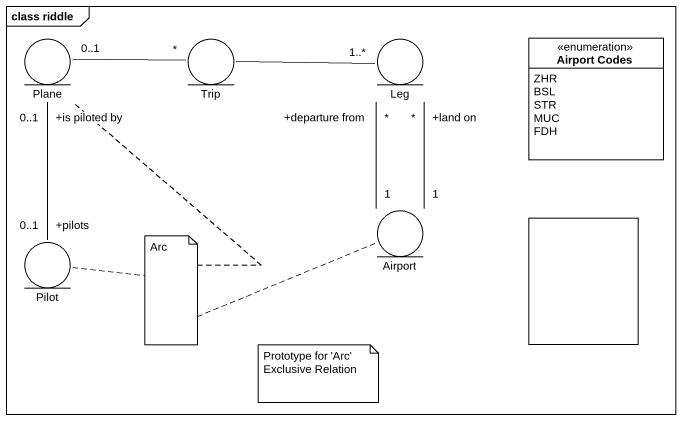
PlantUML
@startuml
mainframe class riddle
allowmixing
hide circle
hide empty members
entity Plane
entity Trip
entity Leg
enum "Airport Codes" as Airport_Codes {
  ZHR
  BSL
  STR
  MUC
  FDH
}
entity Pilot
entity Airport
rectangle " " as rectangle1
Plane "0..1" -right- "*" Trip
Plane "+is piloted by\n0..1" -- "+pilots\n0..1" Pilot
Trip -right- "1..*" Leg
Leg "+land on\n*" -- "1" Airport
Leg "+departure from\n*" -- "1" Airport
note as N1
  Arc
end note
N1 .. Airport
N1 .. Pilot
N1 .. Plane
note as N2
  Prototype for 'Arc'
  Exclusive Relation
end note
@enduml
